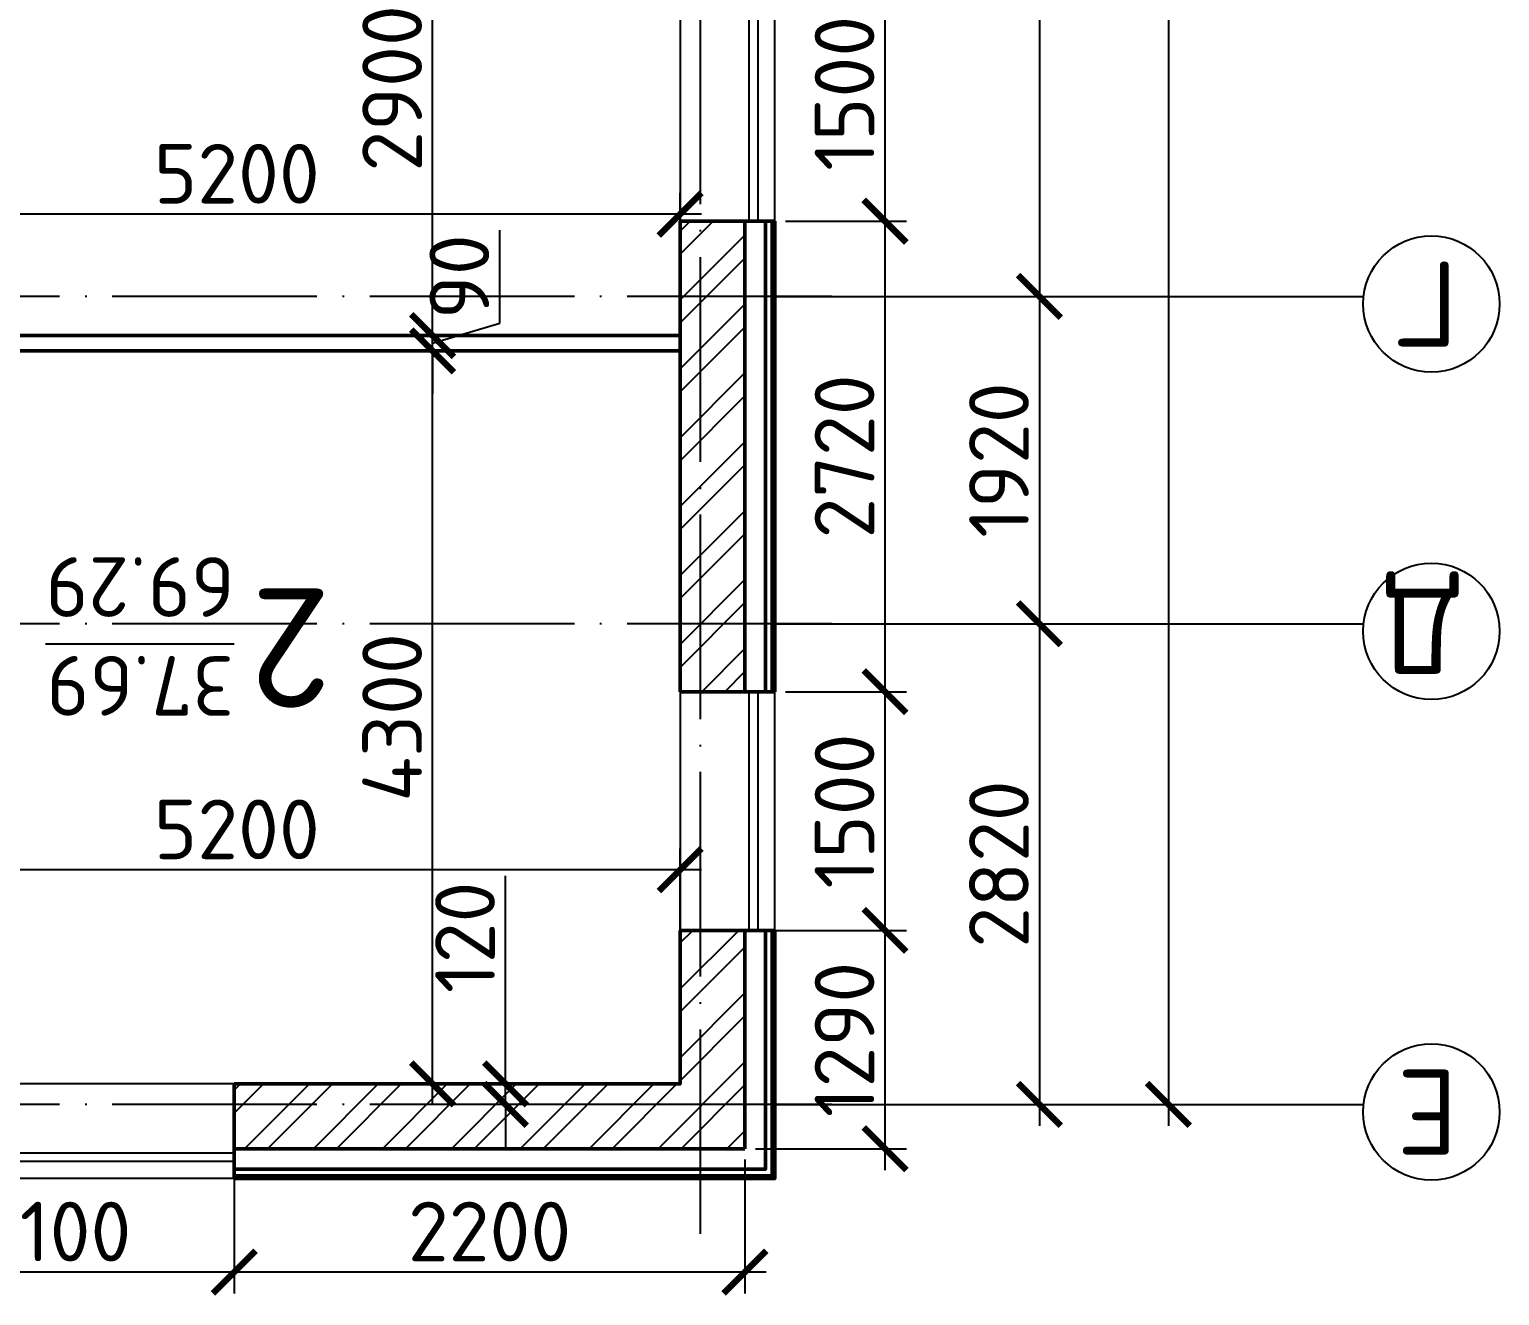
# Model space of a CAD drawing. Header units: millimetres. Extents: x -121275 to -95372, y 16759 to 40426.
# Drawn here: x -120546.2 to -120460, y 38615.2 to 38689.5 of the extents above; entities that cross this region are included whole.
import ezdxf

# ---------------------------------------------------------------- set-up
doc = ezdxf.new("R2010")
doc.units = ezdxf.units.MM
doc.header["$LTSCALE"] = 0.5
doc.linetypes.add('ACAD_ISO04W100', pattern=[30, 24, -3, 0, -3])
for name, color, linetype in [('оси', 7, 'ACAD_ISO04W100'), ('размеры', 7, 'Continuous'), ('тонкие', 7, 'Continuous')]:
    doc.layers.add(name, color=color, linetype=linetype)
doc.layers.add('построения', color=6, linetype='Continuous', lineweight=25)
doc.layers.add('ТОНКИЕе', color=7, linetype='Continuous', lineweight=25)
doc.styles.add('Наклонный', font='isocpeur.ttf', dxfattribs={"height": 3.5})
doc.dimstyles.new('СТРОИТЕЛЬНЫЙ', dxfattribs={"dimtxt": 3.5, "dimasz": 2.5, "dimexe": 1.25, "dimexo": 0.625, "dimtad": 1, "dimdec": 0, "dimlfac": 100, "dimdsep": 46, "dimtxsty": 'Наклонный', "dimblk1": 'ARCHTICK', "dimblk2": 'ARCHTICK', "dimsah": 1, "dimcen": 0, "dimdle": 1.25, "dimadec": 0, "dimazin": 0, "dimtfac": 0.75, "dimtdec": 0, "dimtmove": 0, "dimatfit": 3, "dimldrblk": 'ARCHTICK', "dimfxl": 1, "dimtolj": 1, "dimtzin": 0, "dimarcsym": 0})
pattern_1 = [(225, (-240716.1725, 77146.6557), (2.02055763, -2.02055763), []), (225, (-240717.5195, 77146.6557), (2.02055763, -2.02055763), [])]

# ---------------------------------------------------------------- blocks, each defined once
blk = doc.blocks.new('_ArchTick')
at = {"color": 0, "linetype": 'ByBlock', "const_width": 0.15}
blk.add_lwpolyline([(-0.5, -0.5), (0.5, 0.5)], dxfattribs=at)
blk = doc.blocks.new('*D1077')
at = {"layer": 'Defpoints', "color": 0, "transparency": 16777216}
for p in [(-120503.19, 38715.057), (-120503.19, 38673.857), (-120486.984, 38673.857)]:
    blk.add_point(p, dxfattribs=at)
at = {"layer": 'размеры', "color": 0, "lineweight": -2, "transparency": 16777216}
for p, q in [((-120486.984, 38716.307), (-120486.984, 38672.607)), ((-120502.565, 38715.057), (-120485.734, 38715.057)), ((-120502.565, 38673.857), (-120485.734, 38673.857))]:
    blk.add_line(p, q, dxfattribs=at)
at = {"layer": 'размеры', "color": 0, "lineweight": -2, "transparency": 16777216, "xscale": 2.5, "yscale": 2.5, "zscale": 2.5}
for p, rotation in [((-120486.984, 38715.057), 90), ((-120486.984, 38673.857), 270)]:
    blk.add_blockref('_ArchTick', p, dxfattribs=dict(at, rotation=rotation))
at = {"layer": 'размеры', "color": 0, "transparency": 16777216, "insert": (-120489.359, 38694.457), "char_height": 3.5, "attachment_point": 5, "rotation": 90, "style": 'Наклонный'}
blk.add_mtext('\\A1;4120', dxfattribs=at)
blk = doc.blocks.new('*D1078')
at = {"layer": 'Defpoints', "color": 0, "transparency": 16777216}
for p in [(-120503.19, 38673.857), (-120503.19, 38654.657), (-120486.984, 38654.657)]:
    blk.add_point(p, dxfattribs=at)
at = {"layer": 'размеры', "color": 0, "lineweight": -2, "transparency": 16777216}
for p, q in [((-120486.984, 38675.107), (-120486.984, 38653.407)), ((-120502.565, 38673.857), (-120485.734, 38673.857)), ((-120502.565, 38654.657), (-120485.734, 38654.657))]:
    blk.add_line(p, q, dxfattribs=at)
at = {"layer": 'размеры', "color": 0, "lineweight": -2, "transparency": 16777216, "xscale": 2.5, "yscale": 2.5, "zscale": 2.5}
for p, rotation in [((-120486.984, 38673.857), 90), ((-120486.984, 38654.657), 270)]:
    blk.add_blockref('_ArchTick', p, dxfattribs=dict(at, rotation=rotation))
at = {"layer": 'размеры', "color": 0, "transparency": 16777216, "insert": (-120489.359, 38664.257), "char_height": 3.5, "attachment_point": 5, "rotation": 90, "style": 'Наклонный'}
blk.add_mtext('\\A1;1920', dxfattribs=at)
blk = doc.blocks.new('*D1079')
at = {"layer": 'Defpoints', "color": 0, "transparency": 16777216}
for p in [(-120503.19, 38654.657), (-120503.19, 38626.457), (-120486.984, 38626.457)]:
    blk.add_point(p, dxfattribs=at)
at = {"layer": 'размеры', "color": 0, "lineweight": -2, "transparency": 16777216}
for p, q in [((-120486.984, 38655.907), (-120486.984, 38625.207)), ((-120502.565, 38654.657), (-120485.734, 38654.657)), ((-120502.565, 38626.457), (-120485.734, 38626.457))]:
    blk.add_line(p, q, dxfattribs=at)
at = {"layer": 'размеры', "color": 0, "lineweight": -2, "transparency": 16777216, "xscale": 2.5, "yscale": 2.5, "zscale": 2.5}
for p, rotation in [((-120486.984, 38654.657), 90), ((-120486.984, 38626.457), 270)]:
    blk.add_blockref('_ArchTick', p, dxfattribs=dict(at, rotation=rotation))
at = {"layer": 'размеры', "color": 0, "transparency": 16777216, "insert": (-120489.359, 38640.557), "char_height": 3.5, "attachment_point": 5, "rotation": 90, "style": 'Наклонный'}
blk.add_mtext('\\A1;2820', dxfattribs=at)
blk = doc.blocks.new('*D1115')
at = {"layer": 'Defpoints', "color": 0, "transparency": 16777216}
for p in [(-120518.298, 38627.657), (-120508.056, 38627.657), (-120499.159, 38626.457)]:
    blk.add_point(p, dxfattribs=at)
at = {"layer": 'размеры', "color": 0, "lineweight": -2, "transparency": 16777216}
for p, q in [((-120518.298, 38627.657), (-120518.298, 38639.857)), ((-120508.681, 38627.657), (-120519.548, 38627.657)), ((-120518.298, 38626.457), (-120518.298, 38627.657)), ((-120499.784, 38626.457), (-120519.548, 38626.457)), ((-120518.298, 38626.457), (-120518.298, 38623.957))]:
    blk.add_line(p, q, dxfattribs=at)
at = {"layer": 'размеры', "color": 0, "lineweight": -2, "transparency": 16777216, "xscale": 2.5, "yscale": 2.5, "zscale": 2.5}
for p, rotation in [((-120518.298, 38627.657), 270), ((-120518.298, 38626.457), 90)]:
    blk.add_blockref('_ArchTick', p, dxfattribs=dict(at, rotation=rotation))
at = {"layer": 'размеры', "color": 0, "transparency": 16777216, "insert": (-120520.673, 38636.257), "char_height": 3.5, "attachment_point": 5, "rotation": 90, "style": 'Наклонный'}
blk.add_mtext('\\A1;120', dxfattribs=at)
blk = doc.blocks.new('*D1082')
at = {"layer": 'Defpoints', "color": 0, "transparency": 16777216}
for p in [(-120486.984, 38808.857), (-120486.984, 38626.457), (-120479.419, 38626.457)]:
    blk.add_point(p, dxfattribs=at)
at = {"layer": 'размеры', "color": 0, "lineweight": -2, "transparency": 16777216}
for p, q in [((-120479.419, 38810.107), (-120479.419, 38625.207)), ((-120486.359, 38808.857), (-120478.169, 38808.857)), ((-120486.359, 38626.457), (-120478.169, 38626.457))]:
    blk.add_line(p, q, dxfattribs=at)
at = {"layer": 'размеры', "color": 0, "lineweight": -2, "transparency": 16777216, "xscale": 2.5, "yscale": 2.5, "zscale": 2.5}
for p, rotation in [((-120479.419, 38808.857), 90), ((-120479.419, 38626.457), 270)]:
    blk.add_blockref('_ArchTick', p, dxfattribs=dict(at, rotation=rotation))
at = {"layer": 'размеры', "color": 0, "transparency": 16777216, "insert": (-120481.794, 38717.657), "char_height": 3.5, "attachment_point": 5, "rotation": 90, "style": 'Наклонный'}
blk.add_mtext('\\A1;18240', dxfattribs=at)
blk = doc.blocks.new('*D1121')
at = {"layer": 'Defpoints', "color": 0, "transparency": 16777216}
for p in [(-120534.209, 38623.607), (-120504.256, 38623.857), (-120534.209, 38616.623)]:
    blk.add_point(p, dxfattribs=at)
at = {"layer": 'размеры', "color": 0, "lineweight": -2, "transparency": 16777216}
for p, q in [((-120504.256, 38623.232), (-120504.256, 38615.373)), ((-120534.209, 38622.982), (-120534.209, 38615.373)), ((-120503.006, 38616.623), (-120535.459, 38616.623))]:
    blk.add_line(p, q, dxfattribs=at)
at = {"layer": 'размеры', "color": 0, "lineweight": -2, "transparency": 16777216, "xscale": 2.5, "yscale": 2.5, "zscale": 2.5, "rotation": 180}
blk.add_blockref('_ArchTick', (-120534.209, 38616.623), dxfattribs=at)
at = {"layer": 'размеры', "color": 0, "lineweight": -2, "transparency": 16777216, "xscale": 2.5, "yscale": 2.5, "zscale": 2.5}
blk.add_blockref('_ArchTick', (-120504.256, 38616.623), dxfattribs=at)
at = {"layer": 'размеры', "color": 0, "transparency": 16777216, "insert": (-120519.232, 38618.998), "char_height": 3.5, "attachment_point": 5, "style": 'Наклонный'}
blk.add_mtext('\\A1;2200', dxfattribs=at)
blk = doc.blocks.new('*D1122')
at = {"layer": 'Defpoints', "color": 0, "transparency": 16777216}
for p in [(-120534.209, 38623.607), (-120555.209, 38622.107), (-120555.209, 38616.623)]:
    blk.add_point(p, dxfattribs=at)
at = {"layer": 'размеры', "color": 0, "lineweight": -2, "transparency": 16777216}
for p, q in [((-120534.209, 38622.982), (-120534.209, 38615.373)), ((-120555.209, 38621.482), (-120555.209, 38615.373)), ((-120532.959, 38616.623), (-120556.459, 38616.623))]:
    blk.add_line(p, q, dxfattribs=at)
at = {"layer": 'размеры', "color": 0, "lineweight": -2, "transparency": 16777216, "xscale": 2.5, "yscale": 2.5, "zscale": 2.5, "rotation": 180}
blk.add_blockref('_ArchTick', (-120555.209, 38616.623), dxfattribs=at)
at = {"layer": 'размеры', "color": 0, "lineweight": -2, "transparency": 16777216, "xscale": 2.5, "yscale": 2.5, "zscale": 2.5}
blk.add_blockref('_ArchTick', (-120534.209, 38616.623), dxfattribs=at)
at = {"layer": 'размеры', "color": 0, "transparency": 16777216, "insert": (-120544.709, 38618.998), "char_height": 3.5, "attachment_point": 5, "style": 'Наклонный'}
blk.add_mtext('\\A1;2100', dxfattribs=at)
blk = doc.blocks.new('*D1126')
at = {"layer": 'Defpoints', "color": 0, "transparency": 16777216}
for p in [(-120560.056, 38640.216), (-120560.056, 38627.657), (-120508.056, 38627.657)]:
    blk.add_point(p, dxfattribs=at)
at = {"layer": 'размеры', "color": 0, "lineweight": -2, "transparency": 16777216}
for p, q in [((-120560.056, 38628.282), (-120560.056, 38641.466)), ((-120508.056, 38628.282), (-120508.056, 38641.466)), ((-120506.806, 38640.216), (-120561.306, 38640.216))]:
    blk.add_line(p, q, dxfattribs=at)
at = {"layer": 'размеры', "color": 0, "lineweight": -2, "transparency": 16777216, "xscale": 2.5, "yscale": 2.5, "zscale": 2.5, "rotation": 180}
blk.add_blockref('_ArchTick', (-120560.056, 38640.216), dxfattribs=at)
at = {"layer": 'размеры', "color": 0, "lineweight": -2, "transparency": 16777216, "xscale": 2.5, "yscale": 2.5, "zscale": 2.5}
blk.add_blockref('_ArchTick', (-120508.056, 38640.216), dxfattribs=at)
at = {"layer": 'размеры', "color": 0, "transparency": 16777216, "insert": (-120534.056, 38642.591), "char_height": 3.5, "attachment_point": 5, "style": 'Наклонный'}
blk.add_mtext('\\A1;5200', dxfattribs=at)
blk = doc.blocks.new('*D1130')
at = {"layer": 'Defpoints', "color": 0, "transparency": 16777216}
for p in [(-120522.571, 38670.657), (-120508.056, 38670.657), (-120521.132, 38627.657)]:
    blk.add_point(p, dxfattribs=at)
at = {"layer": 'размеры', "color": 0, "lineweight": -2, "transparency": 16777216}
for p, q in [((-120522.571, 38626.407), (-120522.571, 38671.907)), ((-120508.681, 38670.657), (-120523.821, 38670.657)), ((-120521.757, 38627.657), (-120523.821, 38627.657))]:
    blk.add_line(p, q, dxfattribs=at)
at = {"layer": 'размеры', "color": 0, "lineweight": -2, "transparency": 16777216, "xscale": 2.5, "yscale": 2.5, "zscale": 2.5}
for p, rotation in [((-120522.571, 38670.657), 90), ((-120522.571, 38627.657), 270)]:
    blk.add_blockref('_ArchTick', p, dxfattribs=dict(at, rotation=rotation))
at = {"layer": 'размеры', "color": 0, "transparency": 16777216, "insert": (-120524.946, 38649.157), "char_height": 3.5, "attachment_point": 5, "rotation": 90, "style": 'Наклонный'}
blk.add_mtext('\\A1;4300', dxfattribs=at)
blk = doc.blocks.new('*D1131')
at = {"layer": 'Defpoints', "color": 0, "transparency": 16777216}
for p in [(-120522.571, 38671.557), (-120522.571, 38671.557), (-120508.056, 38670.657)]:
    blk.add_point(p, dxfattribs=at)
at = {"layer": 'размеры', "color": 0, "lineweight": -2, "transparency": 16777216}
for p, q in [((-120518.634, 38672.288), (-120518.634, 38677.738)), ((-120522.571, 38671.557), (-120522.571, 38674.057)), ((-120522.571, 38671.107), (-120518.634, 38672.288)), ((-120522.571, 38670.657), (-120522.571, 38671.557)), ((-120522.571, 38670.657), (-120522.571, 38671.557)), ((-120521.946, 38671.557), (-120521.321, 38671.557)), ((-120508.681, 38670.657), (-120523.821, 38670.657)), ((-120522.571, 38670.657), (-120522.571, 38668.157))]:
    blk.add_line(p, q, dxfattribs=at)
at = {"layer": 'размеры', "color": 0, "lineweight": -2, "transparency": 16777216, "xscale": 2.5, "yscale": 2.5, "zscale": 2.5}
for p, rotation in [((-120522.571, 38671.557), 270), ((-120522.571, 38670.657), 90)]:
    blk.add_blockref('_ArchTick', p, dxfattribs=dict(at, rotation=rotation))
at = {"layer": 'размеры', "color": 0, "transparency": 16777216, "insert": (-120521.009, 38675.013), "char_height": 3.5, "attachment_point": 5, "rotation": 90, "style": 'Наклонный'}
blk.add_mtext('\\A1;90', dxfattribs=at)
blk = doc.blocks.new('*D1132')
at = {"layer": 'Defpoints', "color": 0, "transparency": 16777216}
for p in [(-120534.056, 38700.557), (-120522.571, 38700.557), (-120522.571, 38671.557)]:
    blk.add_point(p, dxfattribs=at)
at = {"layer": 'размеры', "color": 0, "lineweight": -2, "transparency": 16777216}
for p, q in [((-120522.571, 38670.307), (-120522.571, 38701.807)), ((-120533.431, 38700.557), (-120521.321, 38700.557)), ((-120521.946, 38671.557), (-120521.321, 38671.557))]:
    blk.add_line(p, q, dxfattribs=at)
at = {"layer": 'размеры', "color": 0, "lineweight": -2, "transparency": 16777216, "xscale": 2.5, "yscale": 2.5, "zscale": 2.5}
for p, rotation in [((-120522.571, 38700.557), 90), ((-120522.571, 38671.557), 270)]:
    blk.add_blockref('_ArchTick', p, dxfattribs=dict(at, rotation=rotation))
at = {"layer": 'размеры', "color": 0, "transparency": 16777216, "insert": (-120524.946, 38686.057), "char_height": 3.5, "attachment_point": 5, "rotation": 90, "style": 'Наклонный'}
blk.add_mtext('\\A1;2900', dxfattribs=at)
blk = doc.blocks.new('*D1138')
at = {"layer": 'Defpoints', "color": 0, "transparency": 16777216}
for p in [(-120560.056, 38678.675), (-120560.056, 38671.557), (-120508.056, 38671.557)]:
    blk.add_point(p, dxfattribs=at)
at = {"layer": 'размеры', "color": 0, "lineweight": -2, "transparency": 16777216}
for p, q in [((-120560.056, 38672.182), (-120560.056, 38679.925)), ((-120508.056, 38672.182), (-120508.056, 38679.925)), ((-120506.806, 38678.675), (-120561.306, 38678.675))]:
    blk.add_line(p, q, dxfattribs=at)
at = {"layer": 'размеры', "color": 0, "lineweight": -2, "transparency": 16777216, "xscale": 2.5, "yscale": 2.5, "zscale": 2.5, "rotation": 180}
blk.add_blockref('_ArchTick', (-120560.056, 38678.675), dxfattribs=at)
at = {"layer": 'размеры', "color": 0, "lineweight": -2, "transparency": 16777216, "xscale": 2.5, "yscale": 2.5, "zscale": 2.5}
blk.add_blockref('_ArchTick', (-120508.056, 38678.675), dxfattribs=at)
at = {"layer": 'размеры', "color": 0, "transparency": 16777216, "insert": (-120534.056, 38681.05), "char_height": 3.5, "attachment_point": 5, "style": 'Наклонный'}
blk.add_mtext('\\A1;5200', dxfattribs=at)
blk = doc.blocks.new('*D1169')
at = {"layer": 'Defpoints', "color": 0, "transparency": 16777216}
for p in [(-120504.256, 38636.668), (-120496.041, 38636.668), (-120504.256, 38623.857)]:
    blk.add_point(p, dxfattribs=at)
at = {"layer": 'размеры', "color": 0, "lineweight": -2, "transparency": 16777216}
for p, q in [((-120496.041, 38622.607), (-120496.041, 38637.918)), ((-120503.631, 38636.668), (-120494.791, 38636.668)), ((-120503.631, 38623.857), (-120494.791, 38623.857))]:
    blk.add_line(p, q, dxfattribs=at)
at = {"layer": 'размеры', "color": 0, "lineweight": -2, "transparency": 16777216, "xscale": 2.5, "yscale": 2.5, "zscale": 2.5}
for p, rotation in [((-120496.041, 38636.668), 90), ((-120496.041, 38623.857), 270)]:
    blk.add_blockref('_ArchTick', p, dxfattribs=dict(at, rotation=rotation))
at = {"layer": 'размеры', "color": 0, "transparency": 16777216, "insert": (-120498.416, 38630.262), "char_height": 3.5, "attachment_point": 5, "rotation": 90, "style": 'Наклонный'}
blk.add_mtext('\\A1;1290', dxfattribs=at)
blk = doc.blocks.new('*D1170')
at = {"layer": 'Defpoints', "color": 0, "transparency": 16777216}
for p in [(-120502.506, 38650.668), (-120496.041, 38650.668), (-120504.256, 38636.668)]:
    blk.add_point(p, dxfattribs=at)
at = {"layer": 'размеры', "color": 0, "lineweight": -2, "transparency": 16777216}
for p, q in [((-120496.041, 38635.418), (-120496.041, 38651.918)), ((-120501.881, 38650.668), (-120494.791, 38650.668)), ((-120503.631, 38636.668), (-120494.791, 38636.668))]:
    blk.add_line(p, q, dxfattribs=at)
at = {"layer": 'размеры', "color": 0, "lineweight": -2, "transparency": 16777216, "xscale": 2.5, "yscale": 2.5, "zscale": 2.5}
for p, rotation in [((-120496.041, 38650.668), 90), ((-120496.041, 38636.668), 270)]:
    blk.add_blockref('_ArchTick', p, dxfattribs=dict(at, rotation=rotation))
at = {"layer": 'размеры', "color": 0, "transparency": 16777216, "insert": (-120498.416, 38643.668), "char_height": 3.5, "attachment_point": 5, "rotation": 90, "style": 'Наклонный'}
blk.add_mtext('\\A1;1500', dxfattribs=at)
blk = doc.blocks.new('*D1171')
at = {"layer": 'Defpoints', "color": 0, "transparency": 16777216}
for p in [(-120502.506, 38678.268), (-120496.041, 38678.268), (-120502.506, 38650.668)]:
    blk.add_point(p, dxfattribs=at)
at = {"layer": 'размеры', "color": 0, "lineweight": -2, "transparency": 16777216}
for p, q in [((-120496.041, 38649.418), (-120496.041, 38679.518)), ((-120501.881, 38678.268), (-120494.791, 38678.268)), ((-120501.881, 38650.668), (-120494.791, 38650.668))]:
    blk.add_line(p, q, dxfattribs=at)
at = {"layer": 'размеры', "color": 0, "lineweight": -2, "transparency": 16777216, "xscale": 2.5, "yscale": 2.5, "zscale": 2.5}
for p, rotation in [((-120496.041, 38678.268), 90), ((-120496.041, 38650.668), 270)]:
    blk.add_blockref('_ArchTick', p, dxfattribs=dict(at, rotation=rotation))
at = {"layer": 'размеры', "color": 0, "transparency": 16777216, "insert": (-120498.416, 38664.468), "char_height": 3.5, "attachment_point": 5, "rotation": 90, "style": 'Наклонный'}
blk.add_mtext('\\A1;2720', dxfattribs=at)
blk = doc.blocks.new('*D1172')
at = {"layer": 'Defpoints', "color": 0, "transparency": 16777216}
for p in [(-120502.506, 38693.268), (-120496.041, 38693.268), (-120502.506, 38678.268)]:
    blk.add_point(p, dxfattribs=at)
at = {"layer": 'размеры', "color": 0, "lineweight": -2, "transparency": 16777216}
for p, q in [((-120496.041, 38677.018), (-120496.041, 38694.518)), ((-120501.881, 38693.268), (-120494.791, 38693.268)), ((-120501.881, 38678.268), (-120494.791, 38678.268))]:
    blk.add_line(p, q, dxfattribs=at)
at = {"layer": 'размеры', "color": 0, "lineweight": -2, "transparency": 16777216, "xscale": 2.5, "yscale": 2.5, "zscale": 2.5}
for p, rotation in [((-120496.041, 38693.268), 90), ((-120496.041, 38678.268), 270)]:
    blk.add_blockref('_ArchTick', p, dxfattribs=dict(at, rotation=rotation))
at = {"layer": 'размеры', "color": 0, "transparency": 16777216, "insert": (-120498.416, 38685.768), "char_height": 3.5, "attachment_point": 5, "rotation": 90, "style": 'Наклонный'}
blk.add_mtext('\\A1;1500', dxfattribs=at)

msp = doc.modelspace()

# ---------------------------------------------------------------- hatches: boundary and pattern name
at = {"layer": 'тонкие', "transparency": 33554687}
h = msp.add_hatch(dxfattribs=at)
h.set_pattern_fill('ANSI32', color=6, scale=0.3, angle=180)
h.set_pattern_definition(pattern_1)
h.paths.add_polyline_path([(-120541.331, 38808.857), (-120504.256, 38808.857), (-120504.256, 38811.457), (-120506.856, 38811.457), (-120541.331, 38811.457)])
h.paths.add_polyline_path([(-120541.331, 38807.569), (-120508.056, 38807.557), (-120508.056, 38793.759), (-120506.856, 38793.759), (-120506.856, 38808.857), (-120541.331, 38808.857)])
h.paths.add_polyline_path([(-120506.856, 38793.759), (-120504.256, 38793.759), (-120504.256, 38795.157), (-120504.256, 38795.157), (-120504.256, 38795.157), (-120504.256, 38798.957), (-120504.256, 38808.857), (-120506.856, 38808.857)])
h.paths.add_polyline_path([(-120506.856, 38768.054), (-120504.256, 38768.054), (-120504.256, 38777.959), (-120506.856, 38777.959)])
h.paths.add_polyline_path([(-120508.056, 38768.054), (-120506.856, 38768.054), (-120506.856, 38777.959), (-120508.056, 38777.959)])
h.paths.add_polyline_path([(-120508.056, 38738.757), (-120508.056, 38736.857), (-120506.856, 38736.857), (-120506.856, 38751.419), (-120508.056, 38751.419)])
h.paths.add_polyline_path([(-120506.856, 38650.668), (-120504.256, 38650.668), (-120504.256, 38671.968), (-120504.256, 38675.768), (-120504.256, 38675.768), (-120504.256, 38671.968), (-120504.256, 38675.768), (-120504.256, 38678.268), (-120506.856, 38678.268)])
h.paths.add_polyline_path([(-120508.056, 38673.857), (-120506.856, 38673.857), (-120506.856, 38678.268), (-120508.056, 38678.268)])
h.paths.add_polyline_path([(-120508.056, 38671.557), (-120508.056, 38659.768), (-120508.056, 38650.668), (-120506.856, 38650.668), (-120506.856, 38673.857), (-120508.056, 38673.857)])
h.paths.add_polyline_path([(-120506.856, 38724.569), (-120504.256, 38724.569), (-120504.256, 38734.957), (-120504.256, 38734.957), (-120504.256, 38738.757), (-120504.256, 38751.419), (-120506.856, 38751.419)])
h.paths.add_polyline_path([(-120504.256, 38709.569), (-120506.856, 38709.569), (-120506.856, 38693.268), (-120504.256, 38693.268)])
h.paths.add_polyline_path([(-120506.856, 38709.569), (-120508.056, 38709.569), (-120508.056, 38693.268), (-120506.856, 38693.268)])
h = msp.add_hatch(dxfattribs=at)
h.set_pattern_fill('ANSI32', color=6, scale=0.3, angle=180)
h.set_pattern_definition(pattern_1)
h.paths.add_polyline_path([(-120504.256, 38623.857), (-120504.256, 38627.657), (-120504.256, 38636.668), (-120508.056, 38636.668), (-120508.056, 38627.657), (-120534.209, 38627.657), (-120534.209, 38623.857), (-120508.156, 38623.857), (-120504.256, 38623.857)])

# ---------------------------------------------------------------- linework, layer by layer
at = {"layer": 'оси', "color": 0}
for points in [[(-120506.856, 38618.857), (-120506.856, 38709.569)], [(-120499.159, 38673.857), (-120789.796, 38673.857)], [(-120499.159, 38654.657), (-120657.024, 38654.657)], [(-120499.159, 38626.457), (-120657.417, 38626.457)]]:
    msp.add_lwpolyline(points, dxfattribs=at)
at = {"layer": 'построения', "lineweight": 50}
for points in [[(-120508.056, 38659.768), (-120508.056, 38678.268)], [(-120504.256, 38675.768), (-120504.256, 38678.268)], [(-120504.256, 38650.668), (-120504.256, 38675.768)], [(-120534.209, 38627.657), (-120508.056, 38627.657), (-120508.056, 38627.657), (-120508.056, 38636.668)], [(-120504.256, 38623.857), (-120504.256, 38636.668)], [(-120534.209, 38623.857), (-120508.156, 38623.857), (-120504.256, 38623.857)]]:
    msp.add_lwpolyline(points, dxfattribs=at)
at = {"layer": 'ТОНКИЕе', "color": 6}
for points in [[(-120502.506, 38678.268), (-120502.506, 38693.268), (-120503.506, 38693.268), (-120503.506, 38678.268), (-120504.006, 38678.268), (-120504.006, 38693.268), (-120508.056, 38693.268), (-120508.056, 38678.268)], [(-120486.984, 38673.857), (-120467.973, 38673.857)], [(-120486.984, 38654.657), (-120467.973, 38654.657)], [(-120504.006, 38636.668), (-120504.006, 38650.668), (-120508.056, 38650.668), (-120508.056, 38636.668)], [(-120502.506, 38636.668), (-120502.506, 38650.668), (-120503.506, 38650.668), (-120503.506, 38636.668), (-120504.006, 38636.668)], [(-120534.209, 38627.657), (-120555.209, 38627.657)], [(-120486.984, 38626.457), (-120467.973, 38626.457)], [(-120534.209, 38622.107), (-120534.209, 38623.107), (-120555.209, 38623.107), (-120555.209, 38623.107), (-120555.209, 38623.607), (-120534.209, 38623.607)], [(-120534.209, 38622.107), (-120555.209, 38622.107)]]:
    msp.add_lwpolyline(points, dxfattribs=at)
at = {"layer": 'ТОНКИЕе', "color": 6, "lineweight": 50}
for points in [[(-120508.056, 38671.557), (-120508.056, 38678.268)], [(-120502.506, 38678.268), (-120508.056, 38678.268)], [(-120505.256, 38678.268), (-120506.256, 38678.268)], [(-120503.056, 38678.268), (-120503.056, 38675.768)], [(-120502.656, 38678.268), (-120502.656, 38675.768)], [(-120502.506, 38678.268), (-120502.506, 38675.768)], [(-120503.056, 38675.768), (-120503.056, 38650.668)], [(-120502.656, 38675.768), (-120502.656, 38650.668)], [(-120502.506, 38675.768), (-120502.506, 38650.668)], [(-120560.056, 38671.557), (-120508.056, 38671.557)], [(-120508.056, 38650.668), (-120508.056, 38670.657), (-120560.056, 38670.657)], [(-120508.056, 38650.668), (-120504.256, 38650.668), (-120502.506, 38650.668)], [(-120504.256, 38650.668), (-120505.256, 38650.668)], [(-120502.506, 38636.668), (-120508.056, 38636.668)], [(-120508.056, 38627.657), (-120508.056, 38636.668)], [(-120505.256, 38636.668), (-120506.256, 38636.668)], [(-120503.056, 38636.668), (-120503.056, 38627.657)], [(-120502.656, 38636.668), (-120502.656, 38627.657)], [(-120502.506, 38636.668), (-120502.506, 38627.657)], [(-120502.506, 38627.696), (-120502.506, 38627.696), (-120502.506, 38622.257), (-120502.506, 38622.107), (-120534.209, 38622.107)], [(-120508.056, 38627.657), (-120534.209, 38627.657)], [(-120534.209, 38622.107), (-120534.209, 38627.657)], [(-120502.656, 38627.657), (-120502.656, 38627.657), (-120502.656, 38622.657), (-120502.656, 38622.257), (-120534.209, 38622.257)], [(-120503.056, 38627.657), (-120503.056, 38622.657), (-120504.256, 38622.657)], [(-120534.209, 38623.857), (-120504.256, 38623.857)], [(-120504.256, 38622.657), (-120504.256, 38622.657), (-120534.209, 38622.657)]]:
    msp.add_lwpolyline(points, dxfattribs=at)
msp.add_lwpolyline([(-120508.056, 38678.268), (-120508.056, 38671.557)], close=True, dxfattribs=at)
at = {"layer": 'ТОНКИЕе', "color": 6}
for centre in [(-120463.998, 38673.41), (-120463.998, 38654.21), (-120463.998, 38626.01)]:
    msp.add_circle(centre, 4, dxfattribs=at)

# ---------------------------------------------------------------- texts
at = {"color": 7, "lineweight": 50, "char_height": 3.5, "attachment_point": 1, "rotation": 180, "style": 'Наклонный'}
for s, width, insert in [('{\\fISOCPEUR|b1|i0|c204|p34;69.29}', 10.80253, (-120534.216, 38655.056)), ('\\A1;{\\H2x;2} ', 42.38036, (-120528.484, 38649.73))]:
    msp.add_mtext_dynamic_manual_height_columns(s, width=width, gutter_width=35, heights=[0], dxfattribs=dict(at, insert=insert))
at = {"color": 7, "insert": (-120534.216, 38649.263), "char_height": 3.5, "attachment_point": 1, "rotation": 180, "style": 'Наклонный'}
msp.add_mtext_dynamic_manual_height_columns('{\\fISOCPEUR|b1|i0|c204|p34;\\L37.69}', width=11, gutter_width=35, heights=[0], dxfattribs=at)
at = {"layer": 'ТОНКИЕе', "color": 6, "char_height": 5, "attachment_point": 1, "rotation": 180, "style": 'Наклонный'}
for s, insert in [('Г', (-120462.398, 38670.907)), ('Д', (-120462.398, 38651.707)), ('Е', (-120462.398, 38623.507))]:
    msp.add_mtext_dynamic_manual_height_columns(s, width=1.68113, gutter_width=35, heights=[0], dxfattribs=dict(at, insert=insert))

# ---------------------------------------------------------------- dimensions: what is measured, and where the dimension line sits
at = {"layer": 'размеры', "color": 6}
dim = msp.add_aligned_dim(p1=(-120486.984, 38808.857), p2=(-120486.984, 38626.457), distance=7.564, dimstyle='СТРОИТЕЛЬНЫЙ', dxfattribs=at)
dim.commit()
dim.dimension.update_dxf_attribs({"geometry": '*D1082', "text_midpoint": (-120481.794, 38717.657)})
at = {"layer": 'размеры'}
for base, p1, p2, picture, middle in [((-120486.984, 38673.857), (-120503.19, 38715.057), (-120503.19, 38673.857), '*D1077', (-120489.359, 38694.457)), ((-120486.984, 38654.657), (-120503.19, 38673.857), (-120503.19, 38654.657), '*D1078', (-120489.359, 38664.257)), ((-120486.984, 38626.457), (-120503.19, 38654.657), (-120503.19, 38626.457), '*D1079', (-120489.359, 38640.557))]:
    dim = msp.add_linear_dim(base=base, p1=p1, p2=p2, angle=270, dimstyle='СТРОИТЕЛЬНЫЙ', override={"dimtxsty": 'Наклонный', "dimtmove": 1}, dxfattribs=at)
    dim.commit()
    dim.dimension.update_dxf_attribs({"geometry": picture, "text_midpoint": middle})
at = {"layer": 'размеры', "color": 6}
for base, p1, p2, angle, picture, middle in [((-120522.571, 38700.557), (-120522.571, 38671.557), (-120534.056, 38700.557), 270, '*D1132', (-120524.946, 38686.057)), ((-120496.041, 38693.268), (-120502.506, 38678.268), (-120502.506, 38693.268), 270, '*D1172', (-120498.416, 38685.768)), ((-120522.571, 38671.557), (-120508.056, 38670.657), (-120522.571, 38671.557), 270, '*D1131', (-120521.009, 38672.913)), ((-120555.209, 38616.623), (-120534.209, 38623.607), (-120555.209, 38622.107), 180, '*D1122', (-120544.709, 38618.998))]:
    dim = msp.add_linear_dim(base=base, p1=p1, p2=p2, angle=angle, dimstyle='СТРОИТЕЛЬНЫЙ', override={"dimtmove": 1}, dxfattribs=at)
    dim.commit()
    dim.dimension.update_dxf_attribs({"geometry": picture, "text_midpoint": middle})
for base, p1, p2, angle, picture, middle in [((-120560.056, 38678.675), (-120508.056, 38671.557), (-120560.056, 38671.557), 180, '*D1138', (-120534.056, 38681.05)), ((-120522.571, 38670.657), (-120521.132, 38627.657), (-120508.056, 38670.657), 270, '*D1130', (-120524.946, 38649.157)), ((-120560.056, 38640.216), (-120508.056, 38627.657), (-120560.056, 38627.657), 180, '*D1126', (-120534.056, 38642.591))]:
    dim = msp.add_linear_dim(base=base, p1=p1, p2=p2, angle=angle, dimstyle='СТРОИТЕЛЬНЫЙ', dxfattribs=at)
    dim.commit()
    dim.dimension.update_dxf_attribs({"geometry": picture, "text_midpoint": middle})
for base, p1, p2, text, picture, middle in [((-120496.041, 38678.268), (-120502.506, 38650.668), (-120502.506, 38678.268), '2720', '*D1171', (-120498.416, 38664.468)), ((-120496.041, 38650.668), (-120504.256, 38636.668), (-120502.506, 38650.668), '1500', '*D1170', (-120498.416, 38643.668))]:
    dim = msp.add_linear_dim(base=base, p1=p1, p2=p2, angle=270, text=text, dimstyle='СТРОИТЕЛЬНЫЙ', override={"dimtmove": 1}, dxfattribs=at)
    dim.commit()
    dim.dimension.update_dxf_attribs({"geometry": picture, "text_midpoint": middle})
at = {"layer": 'размеры'}
dim = msp.add_linear_dim(base=(-120518.298, 38627.657), p1=(-120499.159, 38626.457), p2=(-120508.056, 38627.657), angle=270, dimstyle='СТРОИТЕЛЬНЫЙ', dxfattribs=at)
dim.commit()
dim.dimension.update_dxf_attribs({"geometry": '*D1115', "text_midpoint": (-120520.673, 38636.257)})
at = {"layer": 'размеры', "color": 6}
for base, p2, angle, text, picture, middle in [((-120496.041, 38636.668), (-120504.256, 38636.668), 270, '1290', '*D1169', (-120498.416, 38630.262)), ((-120534.209, 38616.623), (-120534.209, 38623.607), 180, '2200', '*D1121', (-120519.232, 38618.998))]:
    dim = msp.add_linear_dim(base=base, p1=(-120504.256, 38623.857), p2=p2, angle=angle, text=text, dimstyle='СТРОИТЕЛЬНЫЙ', dxfattribs=at)
    dim.commit()
    dim.dimension.update_dxf_attribs({"geometry": picture, "text_midpoint": middle})

doc.saveas('drawing.dxf')
